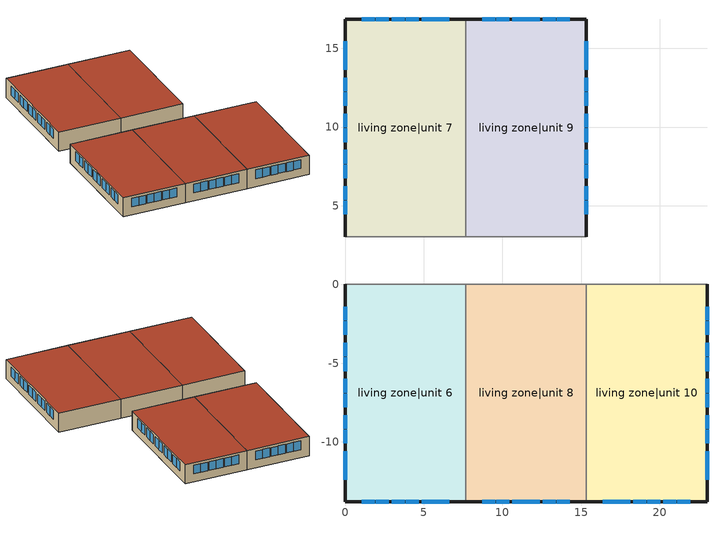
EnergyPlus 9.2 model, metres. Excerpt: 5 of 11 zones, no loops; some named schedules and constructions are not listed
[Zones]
living zone|unit 10
 floor to living zone|unit 5 (FloorFinUninsFin): 15.33,-13.8 15.33,0 22.99,0 22.99,-13.8 z2.44
 wall outside (WallExtInsFin): 15.33,-13.8 22.99,-13.8 22.99,0 z2.44:4.88
 wall adiabatic (WallIntFinUninsFin): 22.99,0 15.33,0 z2.44:4.88
 wall to living zone|unit 8 (WallIntFinUninsFin): 15.33,0 15.33,-13.8 z2.44:4.88
 window (WindowConstruction): 22.99,-12.4 22.99,-11.53 / 22.99,-2.27 22.99,-1.4 / 22.99,-11.47 22.99,-10.6 / 22.99,-10.1 22.99,-9.23 / 22.99,-9.17 22.99,-8.3 / 22.99,-7.8 22.99,-6.93 / 22.99,-6.87 22.99,-6 / 22.99,-5.5 22.99,-4.63 / 22.99,-4.57 22.99,-3.7 / 22.99,-3.2 22.99,-2.33 z3.41:4.57; 16.38,-13.8 17.21,-13.8 / 17.27,-13.8 18.11,-13.8 / 18.29,-13.8 19.13,-13.8 / 19.19,-13.8 20.03,-13.8 / 20.21,-13.8 21.05,-13.8 / 21.11,-13.8 21.94,-13.8 z3.46:4.57
 roof outside (RoofFinInsExt): 22.99,-13.8 22.99,0 15.33,0 15.33,-13.8 z4.88
living zone|unit 6
 floor to living zone (FloorFinUninsFin): 0,-13.8 0,0 7.66,0 7.66,-13.8 z2.44
 wall outside (WallExtInsFin): 0,0 0,-13.8 7.66,-13.8 z2.44:4.88
 wall adiabatic (WallIntFinUninsFin): 7.66,0 0,0 z2.44:4.88
 wall to living zone|unit 8 (WallIntFinUninsFin Reversed): 7.66,-13.8 7.66,0 z2.44:4.88
 window (WindowConstruction): 1.05,-13.8 1.89,-13.8 / 1.95,-13.8 2.78,-13.8 / 2.96,-13.8 3.8,-13.8 / 3.86,-13.8 4.7,-13.8 / 4.88,-13.8 5.72,-13.8 / 5.78,-13.8 6.62,-13.8 z3.46:4.57; 0,-1.4 0,-2.27 / 0,-11.53 0,-12.4 / 0,-2.33 0,-3.2 / 0,-3.7 0,-4.57 / 0,-4.63 0,-5.5 / 0,-6 0,-6.87 / 0,-6.93 0,-7.8 / 0,-8.3 0,-9.17 / 0,-9.23 0,-10.1 / 0,-10.6 0,-11.47 z3.41:4.57
 roof outside (RoofFinInsExt): 7.66,-13.8 7.66,0 0,0 0,-13.8 z4.88
living zone|unit 7
 floor to living zone|unit 2 (FloorFinUninsFin): 0,3.05 0,16.84 7.66,16.84 7.66,3.05 z2.44
 wall outside (WallExtInsFin): 7.66,16.84 0,16.84 0,3.05 z2.44:4.88
 wall to living zone|unit 9 (WallIntFinUninsFin Reversed): 7.66,3.05 7.66,16.84 z2.44:4.88
 wall adiabatic (WallIntFinUninsFin): 0,3.05 7.66,3.05 z2.44:4.88
 window (WindowConstruction): 0,15.44 0,14.57 / 0,5.32 0,4.45 / 0,14.51 0,13.64 / 0,13.15 0,12.28 / 0,12.21 0,11.34 / 0,10.85 0,9.98 / 0,9.92 0,9.04 / 0,8.55 0,7.68 / 0,7.62 0,6.75 / 0,6.25 0,5.38 z3.41:4.57; 6.62,16.84 5.78,16.84 / 5.72,16.84 4.88,16.84 / 4.7,16.84 3.86,16.84 / 3.8,16.84 2.96,16.84 / 2.78,16.84 1.95,16.84 / 1.89,16.84 1.05,16.84 z3.46:4.57
 roof outside (RoofFinInsExt): 7.66,3.05 7.66,16.84 0,16.84 0,3.05 z4.88
living zone|unit 8
 floor to living zone|unit 3 (FloorFinUninsFin): 7.66,-13.8 7.66,0 15.33,0 15.33,-13.8 z2.44
 wall outside (WallExtInsFin): 7.66,-13.8 15.33,-13.8 z2.44:4.88
 wall adiabatic (WallIntFinUninsFin): 15.33,0 7.66,0 z2.44:4.88
 window (WindowConstruction): 8.71,-13.8 9.55,-13.8 / 9.61,-13.8 10.45,-13.8 / 10.63,-13.8 11.47,-13.8 / 11.53,-13.8 12.36,-13.8 / 12.54,-13.8 13.38,-13.8 / 13.44,-13.8 14.28,-13.8 z3.46:4.57
 roof outside (RoofFinInsExt): 15.33,-13.8 15.33,0 7.66,0 7.66,-13.8 z4.88
living zone|unit 9
 floor to living zone|unit 4 (FloorFinUninsFin): 7.66,3.05 7.66,16.84 15.33,16.84 15.33,3.05 z2.44
 wall outside (WallExtInsFin): 15.33,3.05 15.33,16.84 7.66,16.84 z2.44:4.88
 wall adiabatic (WallIntFinUninsFin): 7.66,3.05 15.33,3.05 z2.44:4.88
 window (WindowConstruction): 14.28,16.84 13.44,16.84 / 13.38,16.84 12.54,16.84 / 12.36,16.84 11.53,16.84 / 11.47,16.84 10.63,16.84 / 10.45,16.84 9.61,16.84 / 9.55,16.84 8.71,16.84 z3.46:4.57; 15.33,4.45 15.33,5.32 / 15.33,14.57 15.33,15.44 / 15.33,5.38 15.33,6.25 / 15.33,6.75 15.33,7.62 / 15.33,7.68 15.33,8.55 / 15.33,9.04 15.33,9.92 / 15.33,9.98 15.33,10.85 / 15.33,11.34 15.33,12.21 / 15.33,12.28 15.33,13.15 / 15.33,13.64 15.33,14.51 z3.41:4.57
 roof outside (RoofFinInsExt): 15.33,3.05 15.33,16.84 7.66,16.84 7.66,3.05 z4.88
[Schedule:Week:Daily]
res mv_10 bath exhaust schedule Week Rule - Oct28-Nov3: res mv_10 bath exhaust schedule allday10, res mv_10 bath exhaust schedule allday10, res mv_10 bath exhaust schedule allday10, res mv_10 bath exhaust schedule allday10, res mv_10 bath exhaust schedule allday11, res mv_10 bath exhaust schedule allday11, res mv_10 bath exhaust schedule allday11, Schedule Day 127, res mv_10 bath exhaust schedule summer design, res mv_10 bath exhaust schedule winter design, Schedule Day 127, Schedule Day 127
res mv_10 bath exhaust schedule Week Rule - Nov4-Nov24: res mv_10 bath exhaust schedule allday11, res mv_10 bath exhaust schedule allday11, res mv_10 bath exhaust schedule allday11, res mv_10 bath exhaust schedule allday11, res mv_10 bath exhaust schedule allday11, res mv_10 bath exhaust schedule allday11, res mv_10 bath exhaust schedule allday11, Schedule Day 127, res mv_10 bath exhaust schedule summer design, res mv_10 bath exhaust schedule winter design, Schedule Day 127, Schedule Day 127
res mv_10 bath exhaust schedule Week Rule - Nov25-Dec1: res mv_10 bath exhaust schedule allday11, res mv_10 bath exhaust schedule allday11, res mv_10 bath exhaust schedule allday11, res mv_10 bath exhaust schedule allday11, res mv_10 bath exhaust schedule allday11, res mv_10 bath exhaust schedule allday11, res mv_10 bath exhaust schedule allday12, Schedule Day 127, res mv_10 bath exhaust schedule summer design, res mv_10 bath exhaust schedule winter design, Schedule Day 127, Schedule Day 127
res mv_10 bath exhaust schedule Week Rule - Dec2-Dec31: res mv_10 bath exhaust schedule allday12, res mv_10 bath exhaust schedule allday12, res mv_10 bath exhaust schedule allday12, res mv_10 bath exhaust schedule allday12, res mv_10 bath exhaust schedule allday12, res mv_10 bath exhaust schedule allday12, res mv_10 bath exhaust schedule allday12, Schedule Day 127, res mv_10 bath exhaust schedule summer design, res mv_10 bath exhaust schedule winter design, Schedule Day 127, Schedule Day 127
res mv_10 range exhaust schedule Week Rule - Jan1-Jan6: Schedule Day 126, res mv_10 range exhaust schedule allday1, res mv_10 range exhaust schedule allday1, res mv_10 range exhaust schedule allday1, res mv_10 range exhaust schedule allday1, res mv_10 range exhaust schedule allday1, res mv_10 range exhaust schedule allday1, Schedule Day 126, res mv_10 range exhaust schedule summer design, res mv_10 range exhaust schedule winter design, Schedule Day 126, Schedule Day 126
res mv_10 range exhaust schedule Week Rule - Jan7-Jan27: res mv_10 range exhaust schedule allday1, res mv_10 range exhaust schedule allday1, res mv_10 range exhaust schedule allday1, res mv_10 range exhaust schedule allday1, res mv_10 range exhaust schedule allday1, res mv_10 range exhaust schedule allday1, res mv_10 range exhaust schedule allday1, Schedule Day 126, res mv_10 range exhaust schedule summer design, res mv_10 range exhaust schedule winter design, Schedule Day 126, Schedule Day 126
res mv_10 range exhaust schedule Week Rule - Jan28-Feb3: res mv_10 range exhaust schedule allday1, res mv_10 range exhaust schedule allday1, res mv_10 range exhaust schedule allday1, res mv_10 range exhaust schedule allday1, res mv_10 range exhaust schedule allday2, res mv_10 range exhaust schedule allday2, res mv_10 range exhaust schedule allday2, Schedule Day 126, res mv_10 range exhaust schedule summer design, res mv_10 range exhaust schedule winter design, Schedule Day 126, Schedule Day 126
res mv_10 range exhaust schedule Week Rule - Feb4-Feb24: res mv_10 range exhaust schedule allday2, res mv_10 range exhaust schedule allday2, res mv_10 range exhaust schedule allday2, res mv_10 range exhaust schedule allday2, res mv_10 range exhaust schedule allday2, res mv_10 range exhaust schedule allday2, res mv_10 range exhaust schedule allday2, Schedule Day 126, res mv_10 range exhaust schedule summer design, res mv_10 range exhaust schedule winter design, Schedule Day 126, Schedule Day 126
res mv_10 range exhaust schedule Week Rule - Feb25-Mar3: res mv_10 range exhaust schedule allday2, res mv_10 range exhaust schedule allday2, res mv_10 range exhaust schedule allday2, res mv_10 range exhaust schedule allday2, res mv_10 range exhaust schedule allday3, res mv_10 range exhaust schedule allday3, res mv_10 range exhaust schedule allday3, Schedule Day 126, res mv_10 range exhaust schedule summer design, res mv_10 range exhaust schedule winter design, Schedule Day 126, Schedule Day 126
res mv_10 range exhaust schedule Week Rule - Mar4-Mar31: res mv_10 range exhaust schedule allday3, res mv_10 range exhaust schedule allday3, res mv_10 range exhaust schedule allday3, res mv_10 range exhaust schedule allday3, res mv_10 range exhaust schedule allday3, res mv_10 range exhaust schedule allday3, res mv_10 range exhaust schedule allday3, Schedule Day 126, res mv_10 range exhaust schedule summer design, res mv_10 range exhaust schedule winter design, Schedule Day 126, Schedule Day 126
res mv_10 range exhaust schedule Week Rule - Apr1-Apr28: res mv_10 range exhaust schedule allday4, res mv_10 range exhaust schedule allday4, res mv_10 range exhaust schedule allday4, res mv_10 range exhaust schedule allday4, res mv_10 range exhaust schedule allday4, res mv_10 range exhaust schedule allday4, res mv_10 range exhaust schedule allday4, Schedule Day 126, res mv_10 range exhaust schedule summer design, res mv_10 range exhaust schedule winter design, Schedule Day 126, Schedule Day 126
res mv_10 range exhaust schedule Week Rule - Apr29-May5: res mv_10 range exhaust schedule allday4, res mv_10 range exhaust schedule allday4, res mv_10 range exhaust schedule allday5, res mv_10 range exhaust schedule allday5, res mv_10 range exhaust schedule allday5, res mv_10 range exhaust schedule allday5, res mv_10 range exhaust schedule allday5, Schedule Day 126, res mv_10 range exhaust schedule summer design, res mv_10 range exhaust schedule winter design, Schedule Day 126, Schedule Day 126
res mv_10 range exhaust schedule Week Rule - May6-May26: res mv_10 range exhaust schedule allday5, res mv_10 range exhaust schedule allday5, res mv_10 range exhaust schedule allday5, res mv_10 range exhaust schedule allday5, res mv_10 range exhaust schedule allday5, res mv_10 range exhaust schedule allday5, res mv_10 range exhaust schedule allday5, Schedule Day 126, res mv_10 range exhaust schedule summer design, res mv_10 range exhaust schedule winter design, Schedule Day 126, Schedule Day 126
res mv_10 range exhaust schedule Week Rule - May27-Jun2: res mv_10 range exhaust schedule allday5, res mv_10 range exhaust schedule allday5, res mv_10 range exhaust schedule allday5, res mv_10 range exhaust schedule allday5, res mv_10 range exhaust schedule allday5, res mv_10 range exhaust schedule allday6, res mv_10 range exhaust schedule allday6, Schedule Day 126, res mv_10 range exhaust schedule summer design, res mv_10 range exhaust schedule winter design, Schedule Day 126, Schedule Day 126
res mv_10 range exhaust schedule Week Rule - Jun3-Jun30: res mv_10 range exhaust schedule allday6, res mv_10 range exhaust schedule allday6, res mv_10 range exhaust schedule allday6, res mv_10 range exhaust schedule allday6, res mv_10 range exhaust schedule allday6, res mv_10 range exhaust schedule allday6, res mv_10 range exhaust schedule allday6, Schedule Day 126, res mv_10 range exhaust schedule summer design, res mv_10 range exhaust schedule winter design, Schedule Day 126, Schedule Day 126
res mv_10 range exhaust schedule Week Rule - Jul1-Jul28: res mv_10 range exhaust schedule allday7, res mv_10 range exhaust schedule allday7, res mv_10 range exhaust schedule allday7, res mv_10 range exhaust schedule allday7, res mv_10 range exhaust schedule allday7, res mv_10 range exhaust schedule allday7, res mv_10 range exhaust schedule allday7, Schedule Day 126, res mv_10 range exhaust schedule summer design, res mv_10 range exhaust schedule winter design, Schedule Day 126, Schedule Day 126
res mv_10 range exhaust schedule Week Rule - Jul29-Aug4: res mv_10 range exhaust schedule allday7, res mv_10 range exhaust schedule allday7, res mv_10 range exhaust schedule allday7, res mv_10 range exhaust schedule allday8, res mv_10 range exhaust schedule allday8, res mv_10 range exhaust schedule allday8, res mv_10 range exhaust schedule allday8, Schedule Day 126, res mv_10 range exhaust schedule summer design, res mv_10 range exhaust schedule winter design, Schedule Day 126, Schedule Day 126
res mv_10 range exhaust schedule Week Rule - Aug5-Aug25: res mv_10 range exhaust schedule allday8, res mv_10 range exhaust schedule allday8, res mv_10 range exhaust schedule allday8, res mv_10 range exhaust schedule allday8, res mv_10 range exhaust schedule allday8, res mv_10 range exhaust schedule allday8, res mv_10 range exhaust schedule allday8, Schedule Day 126, res mv_10 range exhaust schedule summer design, res mv_10 range exhaust schedule winter design, Schedule Day 126, Schedule Day 126
res mv_10 range exhaust schedule Week Rule - Aug26-Sep1: res mv_10 range exhaust schedule allday8, res mv_10 range exhaust schedule allday8, res mv_10 range exhaust schedule allday8, res mv_10 range exhaust schedule allday8, res mv_10 range exhaust schedule allday8, res mv_10 range exhaust schedule allday8, res mv_10 range exhaust schedule allday9, Schedule Day 126, res mv_10 range exhaust schedule summer design, res mv_10 range exhaust schedule winter design, Schedule Day 126, Schedule Day 126
res mv_10 range exhaust schedule Week Rule - Sep2-Sep29: res mv_10 range exhaust schedule allday9, res mv_10 range exhaust schedule allday9, res mv_10 range exhaust schedule allday9, res mv_10 range exhaust schedule allday9, res mv_10 range exhaust schedule allday9, res mv_10 range exhaust schedule allday9, res mv_10 range exhaust schedule allday9, Schedule Day 126, res mv_10 range exhaust schedule summer design, res mv_10 range exhaust schedule winter design, Schedule Day 126, Schedule Day 126
res mv_10 range exhaust schedule Week Rule - Sep30-Oct6: res mv_10 range exhaust schedule allday9, res mv_10 range exhaust schedule allday10, res mv_10 range exhaust schedule allday10, res mv_10 range exhaust schedule allday10, res mv_10 range exhaust schedule allday10, res mv_10 range exhaust schedule allday10, res mv_10 range exhaust schedule allday10, Schedule Day 126, res mv_10 range exhaust schedule summer design, res mv_10 range exhaust schedule winter design, Schedule Day 126, Schedule Day 126
res mv_10 range exhaust schedule Week Rule - Oct7-Oct27: res mv_10 range exhaust schedule allday10, res mv_10 range exhaust schedule allday10, res mv_10 range exhaust schedule allday10, res mv_10 range exhaust schedule allday10, res mv_10 range exhaust schedule allday10, res mv_10 range exhaust schedule allday10, res mv_10 range exhaust schedule allday10, Schedule Day 126, res mv_10 range exhaust schedule summer design, res mv_10 range exhaust schedule winter design, Schedule Day 126, Schedule Day 126
res mv_10 range exhaust schedule Week Rule - Oct28-Nov3: res mv_10 range exhaust schedule allday10, res mv_10 range exhaust schedule allday10, res mv_10 range exhaust schedule allday10, res mv_10 range exhaust schedule allday10, res mv_10 range exhaust schedule allday11, res mv_10 range exhaust schedule allday11, res mv_10 range exhaust schedule allday11, Schedule Day 126, res mv_10 range exhaust schedule summer design, res mv_10 range exhaust schedule winter design, Schedule Day 126, Schedule Day 126
res mv_10 range exhaust schedule Week Rule - Nov4-Nov24: res mv_10 range exhaust schedule allday11, res mv_10 range exhaust schedule allday11, res mv_10 range exhaust schedule allday11, res mv_10 range exhaust schedule allday11, res mv_10 range exhaust schedule allday11, res mv_10 range exhaust schedule allday11, res mv_10 range exhaust schedule allday11, Schedule Day 126, res mv_10 range exhaust schedule summer design, res mv_10 range exhaust schedule winter design, Schedule Day 126, Schedule Day 126
res mv_10 range exhaust schedule Week Rule - Nov25-Dec1: res mv_10 range exhaust schedule allday11, res mv_10 range exhaust schedule allday11, res mv_10 range exhaust schedule allday11, res mv_10 range exhaust schedule allday11, res mv_10 range exhaust schedule allday11, res mv_10 range exhaust schedule allday11, res mv_10 range exhaust schedule allday12, Schedule Day 126, res mv_10 range exhaust schedule summer design, res mv_10 range exhaust schedule winter design, Schedule Day 126, Schedule Day 126
res mv_10 range exhaust schedule Week Rule - Dec2-Dec31: res mv_10 range exhaust schedule allday12, res mv_10 range exhaust schedule allday12, res mv_10 range exhaust schedule allday12, res mv_10 range exhaust schedule allday12, res mv_10 range exhaust schedule allday12, res mv_10 range exhaust schedule allday12, res mv_10 range exhaust schedule allday12, Schedule Day 126, res mv_10 range exhaust schedule summer design, res mv_10 range exhaust schedule winter design, Schedule Day 126, Schedule Day 126
res mv_2 bath exhaust schedule Week Rule - Jan1-Jan6: Schedule Day 79, res mv_2 bath exhaust schedule allday1, res mv_2 bath exhaust schedule allday1, res mv_2 bath exhaust schedule allday1, res mv_2 bath exhaust schedule allday1, res mv_2 bath exhaust schedule allday1, res mv_2 bath exhaust schedule allday1, Schedule Day 79, res mv_2 bath exhaust schedule summer design, res mv_2 bath exhaust schedule winter design, Schedule Day 79, Schedule Day 79
res mv_2 bath exhaust schedule Week Rule - Jan7-Jan27: res mv_2 bath exhaust schedule allday1, res mv_2 bath exhaust schedule allday1, res mv_2 bath exhaust schedule allday1, res mv_2 bath exhaust schedule allday1, res mv_2 bath exhaust schedule allday1, res mv_2 bath exhaust schedule allday1, res mv_2 bath exhaust schedule allday1, Schedule Day 79, res mv_2 bath exhaust schedule summer design, res mv_2 bath exhaust schedule winter design, Schedule Day 79, Schedule Day 79
res mv_2 bath exhaust schedule Week Rule - Jan28-Feb3: res mv_2 bath exhaust schedule allday1, res mv_2 bath exhaust schedule allday1, res mv_2 bath exhaust schedule allday1, res mv_2 bath exhaust schedule allday1, res mv_2 bath exhaust schedule allday2, res mv_2 bath exhaust schedule allday2, res mv_2 bath exhaust schedule allday2, Schedule Day 79, res mv_2 bath exhaust schedule summer design, res mv_2 bath exhaust schedule winter design, Schedule Day 79, Schedule Day 79
res mv_2 bath exhaust schedule Week Rule - Feb4-Feb24: res mv_2 bath exhaust schedule allday2, res mv_2 bath exhaust schedule allday2, res mv_2 bath exhaust schedule allday2, res mv_2 bath exhaust schedule allday2, res mv_2 bath exhaust schedule allday2, res mv_2 bath exhaust schedule allday2, res mv_2 bath exhaust schedule allday2, Schedule Day 79, res mv_2 bath exhaust schedule summer design, res mv_2 bath exhaust schedule winter design, Schedule Day 79, Schedule Day 79
res mv_2 bath exhaust schedule Week Rule - Feb25-Mar3: res mv_2 bath exhaust schedule allday2, res mv_2 bath exhaust schedule allday2, res mv_2 bath exhaust schedule allday2, res mv_2 bath exhaust schedule allday2, res mv_2 bath exhaust schedule allday3, res mv_2 bath exhaust schedule allday3, res mv_2 bath exhaust schedule allday3, Schedule Day 79, res mv_2 bath exhaust schedule summer design, res mv_2 bath exhaust schedule winter design, Schedule Day 79, Schedule Day 79
res mv_2 bath exhaust schedule Week Rule - Mar4-Mar31: res mv_2 bath exhaust schedule allday3, res mv_2 bath exhaust schedule allday3, res mv_2 bath exhaust schedule allday3, res mv_2 bath exhaust schedule allday3, res mv_2 bath exhaust schedule allday3, res mv_2 bath exhaust schedule allday3, res mv_2 bath exhaust schedule allday3, Schedule Day 79, res mv_2 bath exhaust schedule summer design, res mv_2 bath exhaust schedule winter design, Schedule Day 79, Schedule Day 79
res mv_2 bath exhaust schedule Week Rule - Apr1-Apr28: res mv_2 bath exhaust schedule allday4, res mv_2 bath exhaust schedule allday4, res mv_2 bath exhaust schedule allday4, res mv_2 bath exhaust schedule allday4, res mv_2 bath exhaust schedule allday4, res mv_2 bath exhaust schedule allday4, res mv_2 bath exhaust schedule allday4, Schedule Day 79, res mv_2 bath exhaust schedule summer design, res mv_2 bath exhaust schedule winter design, Schedule Day 79, Schedule Day 79
res mv_2 bath exhaust schedule Week Rule - Apr29-May5: res mv_2 bath exhaust schedule allday4, res mv_2 bath exhaust schedule allday4, res mv_2 bath exhaust schedule allday5, res mv_2 bath exhaust schedule allday5, res mv_2 bath exhaust schedule allday5, res mv_2 bath exhaust schedule allday5, res mv_2 bath exhaust schedule allday5, Schedule Day 79, res mv_2 bath exhaust schedule summer design, res mv_2 bath exhaust schedule winter design, Schedule Day 79, Schedule Day 79
res mv_2 bath exhaust schedule Week Rule - May6-May26: res mv_2 bath exhaust schedule allday5, res mv_2 bath exhaust schedule allday5, res mv_2 bath exhaust schedule allday5, res mv_2 bath exhaust schedule allday5, res mv_2 bath exhaust schedule allday5, res mv_2 bath exhaust schedule allday5, res mv_2 bath exhaust schedule allday5, Schedule Day 79, res mv_2 bath exhaust schedule summer design, res mv_2 bath exhaust schedule winter design, Schedule Day 79, Schedule Day 79
res mv_2 bath exhaust schedule Week Rule - May27-Jun2: res mv_2 bath exhaust schedule allday5, res mv_2 bath exhaust schedule allday5, res mv_2 bath exhaust schedule allday5, res mv_2 bath exhaust schedule allday5, res mv_2 bath exhaust schedule allday5, res mv_2 bath exhaust schedule allday6, res mv_2 bath exhaust schedule allday6, Schedule Day 79, res mv_2 bath exhaust schedule summer design, res mv_2 bath exhaust schedule winter design, Schedule Day 79, Schedule Day 79
res mv_2 bath exhaust schedule Week Rule - Jun3-Jun30: res mv_2 bath exhaust schedule allday6, res mv_2 bath exhaust schedule allday6, res mv_2 bath exhaust schedule allday6, res mv_2 bath exhaust schedule allday6, res mv_2 bath exhaust schedule allday6, res mv_2 bath exhaust schedule allday6, res mv_2 bath exhaust schedule allday6, Schedule Day 79, res mv_2 bath exhaust schedule summer design, res mv_2 bath exhaust schedule winter design, Schedule Day 79, Schedule Day 79
res mv_2 bath exhaust schedule Week Rule - Jul1-Jul28: res mv_2 bath exhaust schedule allday7, res mv_2 bath exhaust schedule allday7, res mv_2 bath exhaust schedule allday7, res mv_2 bath exhaust schedule allday7, res mv_2 bath exhaust schedule allday7, res mv_2 bath exhaust schedule allday7, res mv_2 bath exhaust schedule allday7, Schedule Day 79, res mv_2 bath exhaust schedule summer design, res mv_2 bath exhaust schedule winter design, Schedule Day 79, Schedule Day 79
res mv_2 bath exhaust schedule Week Rule - Jul29-Aug4: res mv_2 bath exhaust schedule allday7, res mv_2 bath exhaust schedule allday7, res mv_2 bath exhaust schedule allday7, res mv_2 bath exhaust schedule allday8, res mv_2 bath exhaust schedule allday8, res mv_2 bath exhaust schedule allday8, res mv_2 bath exhaust schedule allday8, Schedule Day 79, res mv_2 bath exhaust schedule summer design, res mv_2 bath exhaust schedule winter design, Schedule Day 79, Schedule Day 79
res mv_2 bath exhaust schedule Week Rule - Aug5-Aug25: res mv_2 bath exhaust schedule allday8, res mv_2 bath exhaust schedule allday8, res mv_2 bath exhaust schedule allday8, res mv_2 bath exhaust schedule allday8, res mv_2 bath exhaust schedule allday8, res mv_2 bath exhaust schedule allday8, res mv_2 bath exhaust schedule allday8, Schedule Day 79, res mv_2 bath exhaust schedule summer design, res mv_2 bath exhaust schedule winter design, Schedule Day 79, Schedule Day 79
res mv_2 bath exhaust schedule Week Rule - Aug26-Sep1: res mv_2 bath exhaust schedule allday8, res mv_2 bath exhaust schedule allday8, res mv_2 bath exhaust schedule allday8, res mv_2 bath exhaust schedule allday8, res mv_2 bath exhaust schedule allday8, res mv_2 bath exhaust schedule allday8, res mv_2 bath exhaust schedule allday9, Schedule Day 79, res mv_2 bath exhaust schedule summer design, res mv_2 bath exhaust schedule winter design, Schedule Day 79, Schedule Day 79
res mv_2 bath exhaust schedule Week Rule - Sep2-Sep29: res mv_2 bath exhaust schedule allday9, res mv_2 bath exhaust schedule allday9, res mv_2 bath exhaust schedule allday9, res mv_2 bath exhaust schedule allday9, res mv_2 bath exhaust schedule allday9, res mv_2 bath exhaust schedule allday9, res mv_2 bath exhaust schedule allday9, Schedule Day 79, res mv_2 bath exhaust schedule summer design, res mv_2 bath exhaust schedule winter design, Schedule Day 79, Schedule Day 79
res mv_2 bath exhaust schedule Week Rule - Sep30-Oct6: res mv_2 bath exhaust schedule allday9, res mv_2 bath exhaust schedule allday10, res mv_2 bath exhaust schedule allday10, res mv_2 bath exhaust schedule allday10, res mv_2 bath exhaust schedule allday10, res mv_2 bath exhaust schedule allday10, res mv_2 bath exhaust schedule allday10, Schedule Day 79, res mv_2 bath exhaust schedule summer design, res mv_2 bath exhaust schedule winter design, Schedule Day 79, Schedule Day 79
res mv_2 bath exhaust schedule Week Rule - Oct7-Oct27: res mv_2 bath exhaust schedule allday10, res mv_2 bath exhaust schedule allday10, res mv_2 bath exhaust schedule allday10, res mv_2 bath exhaust schedule allday10, res mv_2 bath exhaust schedule allday10, res mv_2 bath exhaust schedule allday10, res mv_2 bath exhaust schedule allday10, Schedule Day 79, res mv_2 bath exhaust schedule summer design, res mv_2 bath exhaust schedule winter design, Schedule Day 79, Schedule Day 79
res mv_2 bath exhaust schedule Week Rule - Oct28-Nov3: res mv_2 bath exhaust schedule allday10, res mv_2 bath exhaust schedule allday10, res mv_2 bath exhaust schedule allday10, res mv_2 bath exhaust schedule allday10, res mv_2 bath exhaust schedule allday11, res mv_2 bath exhaust schedule allday11, res mv_2 bath exhaust schedule allday11, Schedule Day 79, res mv_2 bath exhaust schedule summer design, res mv_2 bath exhaust schedule winter design, Schedule Day 79, Schedule Day 79
res mv_2 bath exhaust schedule Week Rule - Nov4-Nov24: res mv_2 bath exhaust schedule allday11, res mv_2 bath exhaust schedule allday11, res mv_2 bath exhaust schedule allday11, res mv_2 bath exhaust schedule allday11, res mv_2 bath exhaust schedule allday11, res mv_2 bath exhaust schedule allday11, res mv_2 bath exhaust schedule allday11, Schedule Day 79, res mv_2 bath exhaust schedule summer design, res mv_2 bath exhaust schedule winter design, Schedule Day 79, Schedule Day 79
res mv_2 bath exhaust schedule Week Rule - Nov25-Dec1: res mv_2 bath exhaust schedule allday11, res mv_2 bath exhaust schedule allday11, res mv_2 bath exhaust schedule allday11, res mv_2 bath exhaust schedule allday11, res mv_2 bath exhaust schedule allday11, res mv_2 bath exhaust schedule allday11, res mv_2 bath exhaust schedule allday12, Schedule Day 79, res mv_2 bath exhaust schedule summer design, res mv_2 bath exhaust schedule winter design, Schedule Day 79, Schedule Day 79
res mv_2 bath exhaust schedule Week Rule - Dec2-Dec31: res mv_2 bath exhaust schedule allday12, res mv_2 bath exhaust schedule allday12, res mv_2 bath exhaust schedule allday12, res mv_2 bath exhaust schedule allday12, res mv_2 bath exhaust schedule allday12, res mv_2 bath exhaust schedule allday12, res mv_2 bath exhaust schedule allday12, Schedule Day 79, res mv_2 bath exhaust schedule summer design, res mv_2 bath exhaust schedule winter design, Schedule Day 79, Schedule Day 79
res mv_2 range exhaust schedule Week Rule - Jan1-Jan6: Schedule Day 78, res mv_2 range exhaust schedule allday1, res mv_2 range exhaust schedule allday1, res mv_2 range exhaust schedule allday1, res mv_2 range exhaust schedule allday1, res mv_2 range exhaust schedule allday1, res mv_2 range exhaust schedule allday1, Schedule Day 78, res mv_2 range exhaust schedule summer design, res mv_2 range exhaust schedule winter design, Schedule Day 78, Schedule Day 78
res mv_2 range exhaust schedule Week Rule - Jan7-Jan27: res mv_2 range exhaust schedule allday1, res mv_2 range exhaust schedule allday1, res mv_2 range exhaust schedule allday1, res mv_2 range exhaust schedule allday1, res mv_2 range exhaust schedule allday1, res mv_2 range exhaust schedule allday1, res mv_2 range exhaust schedule allday1, Schedule Day 78, res mv_2 range exhaust schedule summer design, res mv_2 range exhaust schedule winter design, Schedule Day 78, Schedule Day 78
res mv_2 range exhaust schedule Week Rule - Jan28-Feb3: res mv_2 range exhaust schedule allday1, res mv_2 range exhaust schedule allday1, res mv_2 range exhaust schedule allday1, res mv_2 range exhaust schedule allday1, res mv_2 range exhaust schedule allday2, res mv_2 range exhaust schedule allday2, res mv_2 range exhaust schedule allday2, Schedule Day 78, res mv_2 range exhaust schedule summer design, res mv_2 range exhaust schedule winter design, Schedule Day 78, Schedule Day 78
res mv_2 range exhaust schedule Week Rule - Feb4-Feb24: res mv_2 range exhaust schedule allday2, res mv_2 range exhaust schedule allday2, res mv_2 range exhaust schedule allday2, res mv_2 range exhaust schedule allday2, res mv_2 range exhaust schedule allday2, res mv_2 range exhaust schedule allday2, res mv_2 range exhaust schedule allday2, Schedule Day 78, res mv_2 range exhaust schedule summer design, res mv_2 range exhaust schedule winter design, Schedule Day 78, Schedule Day 78
res mv_2 range exhaust schedule Week Rule - Feb25-Mar3: res mv_2 range exhaust schedule allday2, res mv_2 range exhaust schedule allday2, res mv_2 range exhaust schedule allday2, res mv_2 range exhaust schedule allday2, res mv_2 range exhaust schedule allday3, res mv_2 range exhaust schedule allday3, res mv_2 range exhaust schedule allday3, Schedule Day 78, res mv_2 range exhaust schedule summer design, res mv_2 range exhaust schedule winter design, Schedule Day 78, Schedule Day 78
res mv_2 range exhaust schedule Week Rule - Mar4-Mar31: res mv_2 range exhaust schedule allday3, res mv_2 range exhaust schedule allday3, res mv_2 range exhaust schedule allday3, res mv_2 range exhaust schedule allday3, res mv_2 range exhaust schedule allday3, res mv_2 range exhaust schedule allday3, res mv_2 range exhaust schedule allday3, Schedule Day 78, res mv_2 range exhaust schedule summer design, res mv_2 range exhaust schedule winter design, Schedule Day 78, Schedule Day 78
res mv_2 range exhaust schedule Week Rule - Apr1-Apr28: res mv_2 range exhaust schedule allday4, res mv_2 range exhaust schedule allday4, res mv_2 range exhaust schedule allday4, res mv_2 range exhaust schedule allday4, res mv_2 range exhaust schedule allday4, res mv_2 range exhaust schedule allday4, res mv_2 range exhaust schedule allday4, Schedule Day 78, res mv_2 range exhaust schedule summer design, res mv_2 range exhaust schedule winter design, Schedule Day 78, Schedule Day 78
res mv_2 range exhaust schedule Week Rule - Apr29-May5: res mv_2 range exhaust schedule allday4, res mv_2 range exhaust schedule allday4, res mv_2 range exhaust schedule allday5, res mv_2 range exhaust schedule allday5, res mv_2 range exhaust schedule allday5, res mv_2 range exhaust schedule allday5, res mv_2 range exhaust schedule allday5, Schedule Day 78, res mv_2 range exhaust schedule summer design, res mv_2 range exhaust schedule winter design, Schedule Day 78, Schedule Day 78
res mv_2 range exhaust schedule Week Rule - May6-May26: res mv_2 range exhaust schedule allday5, res mv_2 range exhaust schedule allday5, res mv_2 range exhaust schedule allday5, res mv_2 range exhaust schedule allday5, res mv_2 range exhaust schedule allday5, res mv_2 range exhaust schedule allday5, res mv_2 range exhaust schedule allday5, Schedule Day 78, res mv_2 range exhaust schedule summer design, res mv_2 range exhaust schedule winter design, Schedule Day 78, Schedule Day 78
res mv_2 range exhaust schedule Week Rule - May27-Jun2: res mv_2 range exhaust schedule allday5, res mv_2 range exhaust schedule allday5, res mv_2 range exhaust schedule allday5, res mv_2 range exhaust schedule allday5, res mv_2 range exhaust schedule allday5, res mv_2 range exhaust schedule allday6, res mv_2 range exhaust schedule allday6, Schedule Day 78, res mv_2 range exhaust schedule summer design, res mv_2 range exhaust schedule winter design, Schedule Day 78, Schedule Day 78
res mv_2 range exhaust schedule Week Rule - Jun3-Jun30: res mv_2 range exhaust schedule allday6, res mv_2 range exhaust schedule allday6, res mv_2 range exhaust schedule allday6, res mv_2 range exhaust schedule allday6, res mv_2 range exhaust schedule allday6, res mv_2 range exhaust schedule allday6, res mv_2 range exhaust schedule allday6, Schedule Day 78, res mv_2 range exhaust schedule summer design, res mv_2 range exhaust schedule winter design, Schedule Day 78, Schedule Day 78
res mv_2 range exhaust schedule Week Rule - Jul1-Jul28: res mv_2 range exhaust schedule allday7, res mv_2 range exhaust schedule allday7, res mv_2 range exhaust schedule allday7, res mv_2 range exhaust schedule allday7, res mv_2 range exhaust schedule allday7, res mv_2 range exhaust schedule allday7, res mv_2 range exhaust schedule allday7, Schedule Day 78, res mv_2 range exhaust schedule summer design, res mv_2 range exhaust schedule winter design, Schedule Day 78, Schedule Day 78
res mv_2 range exhaust schedule Week Rule - Jul29-Aug4: res mv_2 range exhaust schedule allday7, res mv_2 range exhaust schedule allday7, res mv_2 range exhaust schedule allday7, res mv_2 range exhaust schedule allday8, res mv_2 range exhaust schedule allday8, res mv_2 range exhaust schedule allday8, res mv_2 range exhaust schedule allday8, Schedule Day 78, res mv_2 range exhaust schedule summer design, res mv_2 range exhaust schedule winter design, Schedule Day 78, Schedule Day 78
res mv_2 range exhaust schedule Week Rule - Aug5-Aug25: res mv_2 range exhaust schedule allday8, res mv_2 range exhaust schedule allday8, res mv_2 range exhaust schedule allday8, res mv_2 range exhaust schedule allday8, res mv_2 range exhaust schedule allday8, res mv_2 range exhaust schedule allday8, res mv_2 range exhaust schedule allday8, Schedule Day 78, res mv_2 range exhaust schedule summer design, res mv_2 range exhaust schedule winter design, Schedule Day 78, Schedule Day 78
res mv_2 range exhaust schedule Week Rule - Aug26-Sep1: res mv_2 range exhaust schedule allday8, res mv_2 range exhaust schedule allday8, res mv_2 range exhaust schedule allday8, res mv_2 range exhaust schedule allday8, res mv_2 range exhaust schedule allday8, res mv_2 range exhaust schedule allday8, res mv_2 range exhaust schedule allday9, Schedule Day 78, res mv_2 range exhaust schedule summer design, res mv_2 range exhaust schedule winter design, Schedule Day 78, Schedule Day 78
res mv_2 range exhaust schedule Week Rule - Sep2-Sep29: res mv_2 range exhaust schedule allday9, res mv_2 range exhaust schedule allday9, res mv_2 range exhaust schedule allday9, res mv_2 range exhaust schedule allday9, res mv_2 range exhaust schedule allday9, res mv_2 range exhaust schedule allday9, res mv_2 range exhaust schedule allday9, Schedule Day 78, res mv_2 range exhaust schedule summer design, res mv_2 range exhaust schedule winter design, Schedule Day 78, Schedule Day 78
res mv_2 range exhaust schedule Week Rule - Sep30-Oct6: res mv_2 range exhaust schedule allday9, res mv_2 range exhaust schedule allday10, res mv_2 range exhaust schedule allday10, res mv_2 range exhaust schedule allday10, res mv_2 range exhaust schedule allday10, res mv_2 range exhaust schedule allday10, res mv_2 range exhaust schedule allday10, Schedule Day 78, res mv_2 range exhaust schedule summer design, res mv_2 range exhaust schedule winter design, Schedule Day 78, Schedule Day 78
res mv_2 range exhaust schedule Week Rule - Oct7-Oct27: res mv_2 range exhaust schedule allday10, res mv_2 range exhaust schedule allday10, res mv_2 range exhaust schedule allday10, res mv_2 range exhaust schedule allday10, res mv_2 range exhaust schedule allday10, res mv_2 range exhaust schedule allday10, res mv_2 range exhaust schedule allday10, Schedule Day 78, res mv_2 range exhaust schedule summer design, res mv_2 range exhaust schedule winter design, Schedule Day 78, Schedule Day 78
res mv_2 range exhaust schedule Week Rule - Oct28-Nov3: res mv_2 range exhaust schedule allday10, res mv_2 range exhaust schedule allday10, res mv_2 range exhaust schedule allday10, res mv_2 range exhaust schedule allday10, res mv_2 range exhaust schedule allday11, res mv_2 range exhaust schedule allday11, res mv_2 range exhaust schedule allday11, Schedule Day 78, res mv_2 range exhaust schedule summer design, res mv_2 range exhaust schedule winter design, Schedule Day 78, Schedule Day 78
res mv_2 range exhaust schedule Week Rule - Nov4-Nov24: res mv_2 range exhaust schedule allday11, res mv_2 range exhaust schedule allday11, res mv_2 range exhaust schedule allday11, res mv_2 range exhaust schedule allday11, res mv_2 range exhaust schedule allday11, res mv_2 range exhaust schedule allday11, res mv_2 range exhaust schedule allday11, Schedule Day 78, res mv_2 range exhaust schedule summer design, res mv_2 range exhaust schedule winter design, Schedule Day 78, Schedule Day 78
res mv_2 range exhaust schedule Week Rule - Nov25-Dec1: res mv_2 range exhaust schedule allday11, res mv_2 range exhaust schedule allday11, res mv_2 range exhaust schedule allday11, res mv_2 range exhaust schedule allday11, res mv_2 range exhaust schedule allday11, res mv_2 range exhaust schedule allday11, res mv_2 range exhaust schedule allday12, Schedule Day 78, res mv_2 range exhaust schedule summer design, res mv_2 range exhaust schedule winter design, Schedule Day 78, Schedule Day 78
res mv_2 range exhaust schedule Week Rule - Dec2-Dec31: res mv_2 range exhaust schedule allday12, res mv_2 range exhaust schedule allday12, res mv_2 range exhaust schedule allday12, res mv_2 range exhaust schedule allday12, res mv_2 range exhaust schedule allday12, res mv_2 range exhaust schedule allday12, res mv_2 range exhaust schedule allday12, Schedule Day 78, res mv_2 range exhaust schedule summer design, res mv_2 range exhaust schedule winter design, Schedule Day 78, Schedule Day 78
res mv_3 bath exhaust schedule Week Rule - Jan1-Jan6: Schedule Day 85, res mv_3 bath exhaust schedule allday1, res mv_3 bath exhaust schedule allday1, res mv_3 bath exhaust schedule allday1, res mv_3 bath exhaust schedule allday1, res mv_3 bath exhaust schedule allday1, res mv_3 bath exhaust schedule allday1, Schedule Day 85, res mv_3 bath exhaust schedule summer design, res mv_3 bath exhaust schedule winter design, Schedule Day 85, Schedule Day 85
res mv_3 bath exhaust schedule Week Rule - Jan7-Jan27: res mv_3 bath exhaust schedule allday1, res mv_3 bath exhaust schedule allday1, res mv_3 bath exhaust schedule allday1, res mv_3 bath exhaust schedule allday1, res mv_3 bath exhaust schedule allday1, res mv_3 bath exhaust schedule allday1, res mv_3 bath exhaust schedule allday1, Schedule Day 85, res mv_3 bath exhaust schedule summer design, res mv_3 bath exhaust schedule winter design, Schedule Day 85, Schedule Day 85
res mv_3 bath exhaust schedule Week Rule - Jan28-Feb3: res mv_3 bath exhaust schedule allday1, res mv_3 bath exhaust schedule allday1, res mv_3 bath exhaust schedule allday1, res mv_3 bath exhaust schedule allday1, res mv_3 bath exhaust schedule allday2, res mv_3 bath exhaust schedule allday2, res mv_3 bath exhaust schedule allday2, Schedule Day 85, res mv_3 bath exhaust schedule summer design, res mv_3 bath exhaust schedule winter design, Schedule Day 85, Schedule Day 85
res mv_3 bath exhaust schedule Week Rule - Feb4-Feb24: res mv_3 bath exhaust schedule allday2, res mv_3 bath exhaust schedule allday2, res mv_3 bath exhaust schedule allday2, res mv_3 bath exhaust schedule allday2, res mv_3 bath exhaust schedule allday2, res mv_3 bath exhaust schedule allday2, res mv_3 bath exhaust schedule allday2, Schedule Day 85, res mv_3 bath exhaust schedule summer design, res mv_3 bath exhaust schedule winter design, Schedule Day 85, Schedule Day 85
res mv_3 bath exhaust schedule Week Rule - Feb25-Mar3: res mv_3 bath exhaust schedule allday2, res mv_3 bath exhaust schedule allday2, res mv_3 bath exhaust schedule allday2, res mv_3 bath exhaust schedule allday2, res mv_3 bath exhaust schedule allday3, res mv_3 bath exhaust schedule allday3, res mv_3 bath exhaust schedule allday3, Schedule Day 85, res mv_3 bath exhaust schedule summer design, res mv_3 bath exhaust schedule winter design, Schedule Day 85, Schedule Day 85
res mv_3 bath exhaust schedule Week Rule - Mar4-Mar31: res mv_3 bath exhaust schedule allday3, res mv_3 bath exhaust schedule allday3, res mv_3 bath exhaust schedule allday3, res mv_3 bath exhaust schedule allday3, res mv_3 bath exhaust schedule allday3, res mv_3 bath exhaust schedule allday3, res mv_3 bath exhaust schedule allday3, Schedule Day 85, res mv_3 bath exhaust schedule summer design, res mv_3 bath exhaust schedule winter design, Schedule Day 85, Schedule Day 85
res mv_3 bath exhaust schedule Week Rule - Apr1-Apr28: res mv_3 bath exhaust schedule allday4, res mv_3 bath exhaust schedule allday4, res mv_3 bath exhaust schedule allday4, res mv_3 bath exhaust schedule allday4, res mv_3 bath exhaust schedule allday4, res mv_3 bath exhaust schedule allday4, res mv_3 bath exhaust schedule allday4, Schedule Day 85, res mv_3 bath exhaust schedule summer design, res mv_3 bath exhaust schedule winter design, Schedule Day 85, Schedule Day 85
res mv_3 bath exhaust schedule Week Rule - Apr29-May5: res mv_3 bath exhaust schedule allday4, res mv_3 bath exhaust schedule allday4, res mv_3 bath exhaust schedule allday5, res mv_3 bath exhaust schedule allday5, res mv_3 bath exhaust schedule allday5, res mv_3 bath exhaust schedule allday5, res mv_3 bath exhaust schedule allday5, Schedule Day 85, res mv_3 bath exhaust schedule summer design, res mv_3 bath exhaust schedule winter design, Schedule Day 85, Schedule Day 85
res mv_3 bath exhaust schedule Week Rule - May6-May26: res mv_3 bath exhaust schedule allday5, res mv_3 bath exhaust schedule allday5, res mv_3 bath exhaust schedule allday5, res mv_3 bath exhaust schedule allday5, res mv_3 bath exhaust schedule allday5, res mv_3 bath exhaust schedule allday5, res mv_3 bath exhaust schedule allday5, Schedule Day 85, res mv_3 bath exhaust schedule summer design, res mv_3 bath exhaust schedule winter design, Schedule Day 85, Schedule Day 85
res mv_3 bath exhaust schedule Week Rule - May27-Jun2: res mv_3 bath exhaust schedule allday5, res mv_3 bath exhaust schedule allday5, res mv_3 bath exhaust schedule allday5, res mv_3 bath exhaust schedule allday5, res mv_3 bath exhaust schedule allday5, res mv_3 bath exhaust schedule allday6, res mv_3 bath exhaust schedule allday6, Schedule Day 85, res mv_3 bath exhaust schedule summer design, res mv_3 bath exhaust schedule winter design, Schedule Day 85, Schedule Day 85
res mv_3 bath exhaust schedule Week Rule - Jun3-Jun30: res mv_3 bath exhaust schedule allday6, res mv_3 bath exhaust schedule allday6, res mv_3 bath exhaust schedule allday6, res mv_3 bath exhaust schedule allday6, res mv_3 bath exhaust schedule allday6, res mv_3 bath exhaust schedule allday6, res mv_3 bath exhaust schedule allday6, Schedule Day 85, res mv_3 bath exhaust schedule summer design, res mv_3 bath exhaust schedule winter design, Schedule Day 85, Schedule Day 85
res mv_3 bath exhaust schedule Week Rule - Jul1-Jul28: res mv_3 bath exhaust schedule allday7, res mv_3 bath exhaust schedule allday7, res mv_3 bath exhaust schedule allday7, res mv_3 bath exhaust schedule allday7, res mv_3 bath exhaust schedule allday7, res mv_3 bath exhaust schedule allday7, res mv_3 bath exhaust schedule allday7, Schedule Day 85, res mv_3 bath exhaust schedule summer design, res mv_3 bath exhaust schedule winter design, Schedule Day 85, Schedule Day 85
res mv_3 bath exhaust schedule Week Rule - Jul29-Aug4: res mv_3 bath exhaust schedule allday7, res mv_3 bath exhaust schedule allday7, res mv_3 bath exhaust schedule allday7, res mv_3 bath exhaust schedule allday8, res mv_3 bath exhaust schedule allday8, res mv_3 bath exhaust schedule allday8, res mv_3 bath exhaust schedule allday8, Schedule Day 85, res mv_3 bath exhaust schedule summer design, res mv_3 bath exhaust schedule winter design, Schedule Day 85, Schedule Day 85
res mv_3 bath exhaust schedule Week Rule - Aug5-Aug25: res mv_3 bath exhaust schedule allday8, res mv_3 bath exhaust schedule allday8, res mv_3 bath exhaust schedule allday8, res mv_3 bath exhaust schedule allday8, res mv_3 bath exhaust schedule allday8, res mv_3 bath exhaust schedule allday8, res mv_3 bath exhaust schedule allday8, Schedule Day 85, res mv_3 bath exhaust schedule summer design, res mv_3 bath exhaust schedule winter design, Schedule Day 85, Schedule Day 85
res mv_3 bath exhaust schedule Week Rule - Aug26-Sep1: res mv_3 bath exhaust schedule allday8, res mv_3 bath exhaust schedule allday8, res mv_3 bath exhaust schedule allday8, res mv_3 bath exhaust schedule allday8, res mv_3 bath exhaust schedule allday8, res mv_3 bath exhaust schedule allday8, res mv_3 bath exhaust schedule allday9, Schedule Day 85, res mv_3 bath exhaust schedule summer design, res mv_3 bath exhaust schedule winter design, Schedule Day 85, Schedule Day 85
res mv_3 bath exhaust schedule Week Rule - Sep2-Sep29: res mv_3 bath exhaust schedule allday9, res mv_3 bath exhaust schedule allday9, res mv_3 bath exhaust schedule allday9, res mv_3 bath exhaust schedule allday9, res mv_3 bath exhaust schedule allday9, res mv_3 bath exhaust schedule allday9, res mv_3 bath exhaust schedule allday9, Schedule Day 85, res mv_3 bath exhaust schedule summer design, res mv_3 bath exhaust schedule winter design, Schedule Day 85, Schedule Day 85
res mv_3 bath exhaust schedule Week Rule - Sep30-Oct6: res mv_3 bath exhaust schedule allday9, res mv_3 bath exhaust schedule allday10, res mv_3 bath exhaust schedule allday10, res mv_3 bath exhaust schedule allday10, res mv_3 bath exhaust schedule allday10, res mv_3 bath exhaust schedule allday10, res mv_3 bath exhaust schedule allday10, Schedule Day 85, res mv_3 bath exhaust schedule summer design, res mv_3 bath exhaust schedule winter design, Schedule Day 85, Schedule Day 85
res mv_3 bath exhaust schedule Week Rule - Oct7-Oct27: res mv_3 bath exhaust schedule allday10, res mv_3 bath exhaust schedule allday10, res mv_3 bath exhaust schedule allday10, res mv_3 bath exhaust schedule allday10, res mv_3 bath exhaust schedule allday10, res mv_3 bath exhaust schedule allday10, res mv_3 bath exhaust schedule allday10, Schedule Day 85, res mv_3 bath exhaust schedule summer design, res mv_3 bath exhaust schedule winter design, Schedule Day 85, Schedule Day 85
res mv_3 bath exhaust schedule Week Rule - Oct28-Nov3: res mv_3 bath exhaust schedule allday10, res mv_3 bath exhaust schedule allday10, res mv_3 bath exhaust schedule allday10, res mv_3 bath exhaust schedule allday10, res mv_3 bath exhaust schedule allday11, res mv_3 bath exhaust schedule allday11, res mv_3 bath exhaust schedule allday11, Schedule Day 85, res mv_3 bath exhaust schedule summer design, res mv_3 bath exhaust schedule winter design, Schedule Day 85, Schedule Day 85
res mv_3 bath exhaust schedule Week Rule - Nov4-Nov24: res mv_3 bath exhaust schedule allday11, res mv_3 bath exhaust schedule allday11, res mv_3 bath exhaust schedule allday11, res mv_3 bath exhaust schedule allday11, res mv_3 bath exhaust schedule allday11, res mv_3 bath exhaust schedule allday11, res mv_3 bath exhaust schedule allday11, Schedule Day 85, res mv_3 bath exhaust schedule summer design, res mv_3 bath exhaust schedule winter design, Schedule Day 85, Schedule Day 85
res mv_3 bath exhaust schedule Week Rule - Nov25-Dec1: res mv_3 bath exhaust schedule allday11, res mv_3 bath exhaust schedule allday11, res mv_3 bath exhaust schedule allday11, res mv_3 bath exhaust schedule allday11, res mv_3 bath exhaust schedule allday11, res mv_3 bath exhaust schedule allday11, res mv_3 bath exhaust schedule allday12, Schedule Day 85, res mv_3 bath exhaust schedule summer design, res mv_3 bath exhaust schedule winter design, Schedule Day 85, Schedule Day 85
res mv_3 bath exhaust schedule Week Rule - Dec2-Dec31: res mv_3 bath exhaust schedule allday12, res mv_3 bath exhaust schedule allday12, res mv_3 bath exhaust schedule allday12, res mv_3 bath exhaust schedule allday12, res mv_3 bath exhaust schedule allday12, res mv_3 bath exhaust schedule allday12, res mv_3 bath exhaust schedule allday12, Schedule Day 85, res mv_3 bath exhaust schedule summer design, res mv_3 bath exhaust schedule winter design, Schedule Day 85, Schedule Day 85
res mv_3 range exhaust schedule Week Rule - Jan1-Jan6: Schedule Day 84, res mv_3 range exhaust schedule allday1, res mv_3 range exhaust schedule allday1, res mv_3 range exhaust schedule allday1, res mv_3 range exhaust schedule allday1, res mv_3 range exhaust schedule allday1, res mv_3 range exhaust schedule allday1, Schedule Day 84, res mv_3 range exhaust schedule summer design, res mv_3 range exhaust schedule winter design, Schedule Day 84, Schedule Day 84
res mv_3 range exhaust schedule Week Rule - Jan7-Jan27: res mv_3 range exhaust schedule allday1, res mv_3 range exhaust schedule allday1, res mv_3 range exhaust schedule allday1, res mv_3 range exhaust schedule allday1, res mv_3 range exhaust schedule allday1, res mv_3 range exhaust schedule allday1, res mv_3 range exhaust schedule allday1, Schedule Day 84, res mv_3 range exhaust schedule summer design, res mv_3 range exhaust schedule winter design, Schedule Day 84, Schedule Day 84
res mv_3 range exhaust schedule Week Rule - Jan28-Feb3: res mv_3 range exhaust schedule allday1, res mv_3 range exhaust schedule allday1, res mv_3 range exhaust schedule allday1, res mv_3 range exhaust schedule allday1, res mv_3 range exhaust schedule allday2, res mv_3 range exhaust schedule allday2, res mv_3 range exhaust schedule allday2, Schedule Day 84, res mv_3 range exhaust schedule summer design, res mv_3 range exhaust schedule winter design, Schedule Day 84, Schedule Day 84
res mv_3 range exhaust schedule Week Rule - Feb4-Feb24: res mv_3 range exhaust schedule allday2, res mv_3 range exhaust schedule allday2, res mv_3 range exhaust schedule allday2, res mv_3 range exhaust schedule allday2, res mv_3 range exhaust schedule allday2, res mv_3 range exhaust schedule allday2, res mv_3 range exhaust schedule allday2, Schedule Day 84, res mv_3 range exhaust schedule summer design, res mv_3 range exhaust schedule winter design, Schedule Day 84, Schedule Day 84
res mv_3 range exhaust schedule Week Rule - Feb25-Mar3: res mv_3 range exhaust schedule allday2, res mv_3 range exhaust schedule allday2, res mv_3 range exhaust schedule allday2, res mv_3 range exhaust schedule allday2, res mv_3 range exhaust schedule allday3, res mv_3 range exhaust schedule allday3, res mv_3 range exhaust schedule allday3, Schedule Day 84, res mv_3 range exhaust schedule summer design, res mv_3 range exhaust schedule winter design, Schedule Day 84, Schedule Day 84
res mv_3 range exhaust schedule Week Rule - Mar4-Mar31: res mv_3 range exhaust schedule allday3, res mv_3 range exhaust schedule allday3, res mv_3 range exhaust schedule allday3, res mv_3 range exhaust schedule allday3, res mv_3 range exhaust schedule allday3, res mv_3 range exhaust schedule allday3, res mv_3 range exhaust schedule allday3, Schedule Day 84, res mv_3 range exhaust schedule summer design, res mv_3 range exhaust schedule winter design, Schedule Day 84, Schedule Day 84
res mv_3 range exhaust schedule Week Rule - Apr1-Apr28: res mv_3 range exhaust schedule allday4, res mv_3 range exhaust schedule allday4, res mv_3 range exhaust schedule allday4, res mv_3 range exhaust schedule allday4, res mv_3 range exhaust schedule allday4, res mv_3 range exhaust schedule allday4, res mv_3 range exhaust schedule allday4, Schedule Day 84, res mv_3 range exhaust schedule summer design, res mv_3 range exhaust schedule winter design, Schedule Day 84, Schedule Day 84
res mv_3 range exhaust schedule Week Rule - Apr29-May5: res mv_3 range exhaust schedule allday4, res mv_3 range exhaust schedule allday4, res mv_3 range exhaust schedule allday5, res mv_3 range exhaust schedule allday5, res mv_3 range exhaust schedule allday5, res mv_3 range exhaust schedule allday5, res mv_3 range exhaust schedule allday5, Schedule Day 84, res mv_3 range exhaust schedule summer design, res mv_3 range exhaust schedule winter design, Schedule Day 84, Schedule Day 84
res mv_3 range exhaust schedule Week Rule - May6-May26: res mv_3 range exhaust schedule allday5, res mv_3 range exhaust schedule allday5, res mv_3 range exhaust schedule allday5, res mv_3 range exhaust schedule allday5, res mv_3 range exhaust schedule allday5, res mv_3 range exhaust schedule allday5, res mv_3 range exhaust schedule allday5, Schedule Day 84, res mv_3 range exhaust schedule summer design, res mv_3 range exhaust schedule winter design, Schedule Day 84, Schedule Day 84
res mv_3 range exhaust schedule Week Rule - May27-Jun2: res mv_3 range exhaust schedule allday5, res mv_3 range exhaust schedule allday5, res mv_3 range exhaust schedule allday5, res mv_3 range exhaust schedule allday5, res mv_3 range exhaust schedule allday5, res mv_3 range exhaust schedule allday6, res mv_3 range exhaust schedule allday6, Schedule Day 84, res mv_3 range exhaust schedule summer design, res mv_3 range exhaust schedule winter design, Schedule Day 84, Schedule Day 84
res mv_3 range exhaust schedule Week Rule - Jun3-Jun30: res mv_3 range exhaust schedule allday6, res mv_3 range exhaust schedule allday6, res mv_3 range exhaust schedule allday6, res mv_3 range exhaust schedule allday6, res mv_3 range exhaust schedule allday6, res mv_3 range exhaust schedule allday6, res mv_3 range exhaust schedule allday6, Schedule Day 84, res mv_3 range exhaust schedule summer design, res mv_3 range exhaust schedule winter design, Schedule Day 84, Schedule Day 84
res mv_3 range exhaust schedule Week Rule - Jul1-Jul28: res mv_3 range exhaust schedule allday7, res mv_3 range exhaust schedule allday7, res mv_3 range exhaust schedule allday7, res mv_3 range exhaust schedule allday7, res mv_3 range exhaust schedule allday7, res mv_3 range exhaust schedule allday7, res mv_3 range exhaust schedule allday7, Schedule Day 84, res mv_3 range exhaust schedule summer design, res mv_3 range exhaust schedule winter design, Schedule Day 84, Schedule Day 84
res mv_3 range exhaust schedule Week Rule - Jul29-Aug4: res mv_3 range exhaust schedule allday7, res mv_3 range exhaust schedule allday7, res mv_3 range exhaust schedule allday7, res mv_3 range exhaust schedule allday8, res mv_3 range exhaust schedule allday8, res mv_3 range exhaust schedule allday8, res mv_3 range exhaust schedule allday8, Schedule Day 84, res mv_3 range exhaust schedule summer design, res mv_3 range exhaust schedule winter design, Schedule Day 84, Schedule Day 84
res mv_3 range exhaust schedule Week Rule - Aug5-Aug25: res mv_3 range exhaust schedule allday8, res mv_3 range exhaust schedule allday8, res mv_3 range exhaust schedule allday8, res mv_3 range exhaust schedule allday8, res mv_3 range exhaust schedule allday8, res mv_3 range exhaust schedule allday8, res mv_3 range exhaust schedule allday8, Schedule Day 84, res mv_3 range exhaust schedule summer design, res mv_3 range exhaust schedule winter design, Schedule Day 84, Schedule Day 84
res mv_3 range exhaust schedule Week Rule - Aug26-Sep1: res mv_3 range exhaust schedule allday8, res mv_3 range exhaust schedule allday8, res mv_3 range exhaust schedule allday8, res mv_3 range exhaust schedule allday8, res mv_3 range exhaust schedule allday8, res mv_3 range exhaust schedule allday8, res mv_3 range exhaust schedule allday9, Schedule Day 84, res mv_3 range exhaust schedule summer design, res mv_3 range exhaust schedule winter design, Schedule Day 84, Schedule Day 84
res mv_3 range exhaust schedule Week Rule - Sep2-Sep29: res mv_3 range exhaust schedule allday9, res mv_3 range exhaust schedule allday9, res mv_3 range exhaust schedule allday9, res mv_3 range exhaust schedule allday9, res mv_3 range exhaust schedule allday9, res mv_3 range exhaust schedule allday9, res mv_3 range exhaust schedule allday9, Schedule Day 84, res mv_3 range exhaust schedule summer design, res mv_3 range exhaust schedule winter design, Schedule Day 84, Schedule Day 84
res mv_3 range exhaust schedule Week Rule - Sep30-Oct6: res mv_3 range exhaust schedule allday9, res mv_3 range exhaust schedule allday10, res mv_3 range exhaust schedule allday10, res mv_3 range exhaust schedule allday10, res mv_3 range exhaust schedule allday10, res mv_3 range exhaust schedule allday10, res mv_3 range exhaust schedule allday10, Schedule Day 84, res mv_3 range exhaust schedule summer design, res mv_3 range exhaust schedule winter design, Schedule Day 84, Schedule Day 84
res mv_3 range exhaust schedule Week Rule - Oct7-Oct27: res mv_3 range exhaust schedule allday10, res mv_3 range exhaust schedule allday10, res mv_3 range exhaust schedule allday10, res mv_3 range exhaust schedule allday10, res mv_3 range exhaust schedule allday10, res mv_3 range exhaust schedule allday10, res mv_3 range exhaust schedule allday10, Schedule Day 84, res mv_3 range exhaust schedule summer design, res mv_3 range exhaust schedule winter design, Schedule Day 84, Schedule Day 84
res mv_3 range exhaust schedule Week Rule - Oct28-Nov3: res mv_3 range exhaust schedule allday10, res mv_3 range exhaust schedule allday10, res mv_3 range exhaust schedule allday10, res mv_3 range exhaust schedule allday10, res mv_3 range exhaust schedule allday11, res mv_3 range exhaust schedule allday11, res mv_3 range exhaust schedule allday11, Schedule Day 84, res mv_3 range exhaust schedule summer design, res mv_3 range exhaust schedule winter design, Schedule Day 84, Schedule Day 84
res mv_3 range exhaust schedule Week Rule - Nov4-Nov24: res mv_3 range exhaust schedule allday11, res mv_3 range exhaust schedule allday11, res mv_3 range exhaust schedule allday11, res mv_3 range exhaust schedule allday11, res mv_3 range exhaust schedule allday11, res mv_3 range exhaust schedule allday11, res mv_3 range exhaust schedule allday11, Schedule Day 84, res mv_3 range exhaust schedule summer design, res mv_3 range exhaust schedule winter design, Schedule Day 84, Schedule Day 84
res mv_3 range exhaust schedule Week Rule - Nov25-Dec1: res mv_3 range exhaust schedule allday11, res mv_3 range exhaust schedule allday11, res mv_3 range exhaust schedule allday11, res mv_3 range exhaust schedule allday11, res mv_3 range exhaust schedule allday11, res mv_3 range exhaust schedule allday11, res mv_3 range exhaust schedule allday12, Schedule Day 84, res mv_3 range exhaust schedule summer design, res mv_3 range exhaust schedule winter design, Schedule Day 84, Schedule Day 84
res mv_3 range exhaust schedule Week Rule - Dec2-Dec31: res mv_3 range exhaust schedule allday12, res mv_3 range exhaust schedule allday12, res mv_3 range exhaust schedule allday12, res mv_3 range exhaust schedule allday12, res mv_3 range exhaust schedule allday12, res mv_3 range exhaust schedule allday12, res mv_3 range exhaust schedule allday12, Schedule Day 84, res mv_3 range exhaust schedule summer design, res mv_3 range exhaust schedule winter design, Schedule Day 84, Schedule Day 84
res mv_4 bath exhaust schedule Week Rule - Jan1-Jan6: Schedule Day 91, res mv_4 bath exhaust schedule allday1, res mv_4 bath exhaust schedule allday1, res mv_4 bath exhaust schedule allday1, res mv_4 bath exhaust schedule allday1, res mv_4 bath exhaust schedule allday1, res mv_4 bath exhaust schedule allday1, Schedule Day 91, res mv_4 bath exhaust schedule summer design, res mv_4 bath exhaust schedule winter design, Schedule Day 91, Schedule Day 91
res mv_4 bath exhaust schedule Week Rule - Jan7-Jan27: res mv_4 bath exhaust schedule allday1, res mv_4 bath exhaust schedule allday1, res mv_4 bath exhaust schedule allday1, res mv_4 bath exhaust schedule allday1, res mv_4 bath exhaust schedule allday1, res mv_4 bath exhaust schedule allday1, res mv_4 bath exhaust schedule allday1, Schedule Day 91, res mv_4 bath exhaust schedule summer design, res mv_4 bath exhaust schedule winter design, Schedule Day 91, Schedule Day 91
res mv_4 bath exhaust schedule Week Rule - Jan28-Feb3: res mv_4 bath exhaust schedule allday1, res mv_4 bath exhaust schedule allday1, res mv_4 bath exhaust schedule allday1, res mv_4 bath exhaust schedule allday1, res mv_4 bath exhaust schedule allday2, res mv_4 bath exhaust schedule allday2, res mv_4 bath exhaust schedule allday2, Schedule Day 91, res mv_4 bath exhaust schedule summer design, res mv_4 bath exhaust schedule winter design, Schedule Day 91, Schedule Day 91
